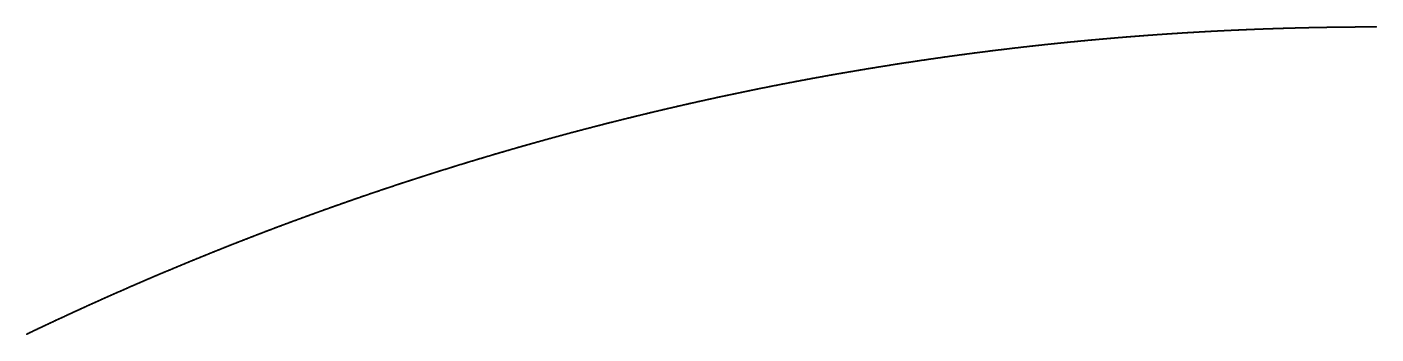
# Model space of a CAD drawing. Header units: metres. Extents: x -84 to 84, y -84 to 84.
# Drawn here: x -36.48 to -0.08, y 75.78 to 84.08 of the extents above; entities that cross this region are included whole.
import ezdxf

# ---------------------------------------------------------------- set-up
doc = ezdxf.new("R2010")
doc.units = ezdxf.units.M

msp = doc.modelspace()

# ---------------------------------------------------------------- linework, layer by layer
for p in [(-0.801, 84.075), (-0.786, 84.075), (-0.772, 84.075), (-0.757, 84.076), (-0.742, 84.076), (-0.728, 84.076), (-0.713, 84.076), (-0.698, 84.076), (-0.684, 84.076), (-0.669, 84.076), (-0.654, 84.076), (-0.64, 84.077), (-0.625, 84.077), (-0.61, 84.077), (-0.596, 84.077), (-0.581, 84.077), (-0.566, 84.077), (-0.552, 84.077), (-0.537, 84.077), (-0.522, 84.077), (-0.508, 84.077), (-0.493, 84.077), (-0.478, 84.077), (-0.464, 84.078), (-0.449, 84.078), (-0.434, 84.078), (-0.419, 84.078), (-0.405, 84.078), (-0.39, 84.078), (-0.375, 84.078), (-0.361, 84.078), (-0.346, 84.078), (-0.331, 84.078), (-0.317, 84.078), (-0.302, 84.078), (-0.287, 84.078), (-0.273, 84.078), (-0.258, 84.078), (-0.243, 84.078), (-0.229, 84.078), (-0.214, 84.078), (-0.199, 84.078), (-0.185, 84.078), (-0.17, 84.078), (-0.155, 84.078), (-0.141, 84.079), (-0.126, 84.079), (-0.111, 84.079), (-0.097, 84.079), (-0.082, 84.079), (-7.892, 83.712), (-7.877, 83.714), (-7.863, 83.715), (-7.848, 83.717), (-7.834, 83.718), (-7.819, 83.719), (-7.804, 83.721), (-7.79, 83.722), (-7.775, 83.723), (-7.76, 83.725), (-7.746, 83.726), (-7.731, 83.727), (-7.717, 83.729), (-7.702, 83.73), (-7.687, 83.731), (-7.673, 83.733), (-7.658, 83.734), (-7.644, 83.735), (-7.629, 83.737), (-7.614, 83.738), (-7.6, 83.739), (-7.585, 83.741), (-7.57, 83.742), (-7.556, 83.743), (-7.541, 83.745), (-7.527, 83.746), (-7.512, 83.747), (-7.497, 83.748), (-7.483, 83.75), (-7.468, 83.751), (-7.454, 83.752), (-7.439, 83.754), (-7.424, 83.755), (-7.41, 83.756), (-7.395, 83.757), (-7.38, 83.759), (-7.366, 83.76), (-7.351, 83.761), (-7.337, 83.763), (-7.322, 83.764), (-7.307, 83.765), (-7.293, 83.766), (-7.278, 83.768), (-7.264, 83.769), (-7.249, 83.77), (-7.234, 83.771), (-7.22, 83.773), (-7.205, 83.774), (-7.19, 83.775), (-7.176, 83.776), (-7.161, 83.778), (-7.147, 83.779), (-7.132, 83.78), (-7.117, 83.781), (-7.103, 83.783), (-7.088, 83.784), (-7.073, 83.785), (-7.059, 83.786), (-7.044, 83.787), (-7.03, 83.789), (-7.015, 83.79), (-7, 83.791), (-6.986, 83.792), (-6.971, 83.794), (-6.956, 83.795), (-6.942, 83.796), (-6.927, 83.797), (-6.913, 83.798), (-6.898, 83.8), (-6.883, 83.801), (-6.869, 83.802), (-6.854, 83.803), (-6.839, 83.804), (-6.825, 83.805), (-6.81, 83.807), (-6.796, 83.808), (-6.781, 83.809), (-6.766, 83.81), (-6.752, 83.811), (-6.737, 83.813), (-6.722, 83.814), (-6.708, 83.815), (-6.693, 83.816), (-6.679, 83.817), (-6.664, 83.818), (-6.649, 83.819), (-6.635, 83.821), (-6.62, 83.822), (-6.605, 83.823), (-6.591, 83.824), (-6.576, 83.825), (-6.561, 83.826), (-6.547, 83.827), (-6.532, 83.829), (-6.518, 83.83), (-6.503, 83.831), (-6.488, 83.832), (-6.474, 83.833), (-6.459, 83.834), (-6.444, 83.835), (-6.43, 83.836), (-6.415, 83.838), (-6.401, 83.839), (-6.386, 83.84), (-6.371, 83.841), (-6.357, 83.842), (-6.342, 83.843), (-6.327, 83.844), (-6.313, 83.845), (-6.298, 83.846), (-6.283, 83.847), (-6.269, 83.849), (-6.254, 83.85), (-6.24, 83.851), (-6.225, 83.852), (-6.21, 83.853), (-6.196, 83.854), (-6.181, 83.855), (-6.166, 83.856), (-6.152, 83.857), (-6.137, 83.858), (-6.122, 83.859), (-6.108, 83.86), (-6.093, 83.861), (-6.079, 83.862), (-6.064, 83.863), (-6.049, 83.865), (-6.035, 83.866), (-6.02, 83.867), (-6.005, 83.868), (-5.991, 83.869), (-5.976, 83.87), (-5.961, 83.871), (-5.947, 83.872), (-5.932, 83.873), (-5.918, 83.874), (-5.903, 83.875), (-5.888, 83.876), (-5.874, 83.877), (-5.859, 83.878), (-5.844, 83.879), (-5.83, 83.88), (-5.815, 83.881), (-5.8, 83.882), (-5.786, 83.883), (-5.771, 83.884), (-5.757, 83.885), (-5.742, 83.886), (-5.727, 83.887), (-5.713, 83.888), (-5.698, 83.889), (-5.683, 83.89), (-5.669, 83.891), (-5.654, 83.892), (-5.639, 83.893), (-5.625, 83.894), (-5.61, 83.895), (-5.595, 83.896), (-5.581, 83.897), (-5.566, 83.898), (-5.552, 83.899), (-5.537, 83.9), (-5.522, 83.901), (-5.508, 83.902), (-5.493, 83.902), (-5.478, 83.903), (-5.464, 83.904), (-5.449, 83.905), (-5.434, 83.906), (-5.42, 83.907), (-5.405, 83.908), (-5.39, 83.909), (-5.376, 83.91), (-5.361, 83.911), (-5.347, 83.912), (-5.332, 83.913), (-5.317, 83.914), (-5.303, 83.915), (-5.288, 83.915), (-5.273, 83.916), (-5.259, 83.917), (-5.244, 83.918), (-5.229, 83.919), (-5.215, 83.92), (-5.2, 83.921), (-5.185, 83.922), (-5.171, 83.923), (-5.156, 83.924), (-5.141, 83.925), (-5.127, 83.925), (-5.112, 83.926), (-5.098, 83.927), (-5.083, 83.928), (-5.068, 83.929), (-5.054, 83.93), (-5.039, 83.931), (-5.024, 83.932), (-5.01, 83.932), (-4.995, 83.933), (-4.98, 83.934), (-4.966, 83.935), (-4.951, 83.936), (-4.936, 83.937), (-4.922, 83.938), (-4.907, 83.938), (-4.892, 83.939), (-4.878, 83.94), (-4.863, 83.941), (-4.848, 83.942), (-4.834, 83.943), (-4.819, 83.943), (-4.805, 83.944), (-4.79, 83.945), (-4.775, 83.946), (-4.761, 83.947), (-4.746, 83.948), (-4.731, 83.948), (-4.717, 83.949), (-4.702, 83.95), (-4.687, 83.951), (-4.673, 83.952), (-4.658, 83.952), (-4.643, 83.953), (-4.629, 83.954), (-4.614, 83.955), (-4.599, 83.956), (-4.585, 83.956), (-4.57, 83.957), (-4.555, 83.958), (-4.541, 83.959), (-4.526, 83.96), (-4.511, 83.96), (-4.497, 83.961), (-4.482, 83.962), (-4.468, 83.963), (-4.453, 83.963), (-4.438, 83.964), (-4.424, 83.965), (-4.409, 83.966), (-4.394, 83.966), (-4.38, 83.967), (-4.365, 83.968), (-4.35, 83.969), (-4.336, 83.969), (-4.321, 83.97), (-4.306, 83.971), (-4.292, 83.972), (-4.277, 83.972), (-4.262, 83.973), (-4.248, 83.974), (-4.233, 83.975), (-4.218, 83.975), (-4.204, 83.976), (-4.189, 83.977), (-4.174, 83.978), (-4.16, 83.978), (-4.145, 83.979), (-4.13, 83.98), (-4.116, 83.98), (-4.101, 83.981), (-4.086, 83.982), (-4.072, 83.983), (-4.057, 83.983), (-4.042, 83.984), (-4.028, 83.985), (-4.013, 83.985), (-3.999, 83.986), (-3.984, 83.987), (-3.969, 83.987), (-3.955, 83.988), (-3.94, 83.989), (-3.925, 83.989), (-3.911, 83.99), (-3.896, 83.991), (-3.881, 83.991), (-3.867, 83.992), (-3.852, 83.993), (-3.837, 83.993), (-3.823, 83.994), (-3.808, 83.995), (-3.793, 83.995), (-3.779, 83.996), (-3.764, 83.997), (-3.749, 83.997), (-3.735, 83.998), (-3.72, 83.999), (-3.705, 83.999), (-3.691, 84), (-3.676, 84.001), (-3.661, 84.001), (-3.647, 84.002), (-3.632, 84.002), (-3.617, 84.003), (-3.603, 84.004), (-3.588, 84.004), (-3.573, 84.005), (-3.559, 84.005), (-3.544, 84.006), (-3.529, 84.007), (-3.515, 84.007), (-3.5, 84.008), (-3.485, 84.009), (-3.471, 84.009), (-3.456, 84.01), (-3.441, 84.01), (-3.427, 84.011), (-3.412, 84.011), (-3.397, 84.012), (-3.383, 84.013), (-3.368, 84.013), (-3.353, 84.014), (-3.339, 84.014), (-3.324, 84.015), (-3.309, 84.016), (-3.295, 84.016), (-3.28, 84.017), (-3.265, 84.017), (-3.251, 84.018), (-3.236, 84.018), (-3.221, 84.019), (-3.207, 84.019), (-3.192, 84.02), (-3.177, 84.021), (-3.163, 84.021), (-3.148, 84.022), (-3.134, 84.022), (-3.119, 84.023), (-3.104, 84.023), (-3.09, 84.024), (-3.075, 84.024), (-3.06, 84.025), (-3.046, 84.025), (-3.031, 84.026), (-3.016, 84.026), (-3.002, 84.027), (-2.987, 84.027), (-2.972, 84.028), (-2.958, 84.028), (-2.943, 84.029), (-2.928, 84.029), (-2.914, 84.03), (-2.899, 84.03), (-2.884, 84.031), (-2.87, 84.031), (-2.855, 84.032), (-2.84, 84.032), (-2.826, 84.033), (-2.811, 84.033), (-2.796, 84.034), (-2.782, 84.034), (-2.767, 84.035), (-2.752, 84.035), (-2.738, 84.036), (-2.723, 84.036), (-2.708, 84.037), (-2.694, 84.037), (-2.679, 84.038), (-2.664, 84.038), (-2.65, 84.038), (-2.635, 84.039), (-2.62, 84.039), (-2.606, 84.04), (-2.591, 84.04), (-2.576, 84.041), (-2.562, 84.041), (-2.547, 84.042), (-2.532, 84.042), (-2.518, 84.042), (-2.503, 84.043), (-2.488, 84.043), (-2.474, 84.044), (-2.459, 84.044), (-2.444, 84.045), (-2.43, 84.045), (-2.415, 84.045), (-2.4, 84.046), (-2.386, 84.046), (-2.371, 84.047), (-2.356, 84.047), (-2.342, 84.047), (-2.327, 84.048), (-2.312, 84.048), (-2.297, 84.049), (-2.283, 84.049), (-2.268, 84.049), (-2.253, 84.05), (-2.239, 84.05), (-2.224, 84.051), (-2.209, 84.051), (-2.195, 84.051), (-2.18, 84.052), (-2.165, 84.052), (-2.151, 84.052), (-2.136, 84.053), (-2.121, 84.053), (-2.107, 84.053), (-2.092, 84.054), (-2.077, 84.054), (-2.063, 84.055), (-2.048, 84.055), (-2.033, 84.055), (-2.019, 84.056), (-2.004, 84.056), (-1.989, 84.056), (-1.975, 84.057), (-1.96, 84.057), (-1.945, 84.057), (-1.931, 84.058), (-1.916, 84.058), (-1.901, 84.058), (-1.887, 84.059), (-1.872, 84.059), (-1.857, 84.059), (-1.843, 84.06), (-1.828, 84.06), (-1.813, 84.06), (-1.799, 84.06), (-1.784, 84.061), (-1.769, 84.061), (-1.755, 84.061), (-1.74, 84.062), (-1.725, 84.062), (-1.711, 84.062), (-1.696, 84.063), (-1.681, 84.063), (-1.667, 84.063), (-1.652, 84.063), (-1.637, 84.064), (-1.623, 84.064), (-1.608, 84.064), (-1.593, 84.064), (-1.579, 84.065), (-1.564, 84.065), (-1.549, 84.065), (-1.535, 84.066), (-1.52, 84.066), (-1.505, 84.066), (-1.491, 84.066), (-1.476, 84.067), (-1.461, 84.067), (-1.447, 84.067), (-1.432, 84.067), (-1.417, 84.067), (-1.403, 84.068), (-1.388, 84.068), (-1.373, 84.068), (-1.359, 84.068), (-1.344, 84.069), (-1.329, 84.069), (-1.315, 84.069), (-1.3, 84.069), (-1.285, 84.07), (-1.271, 84.07), (-1.256, 84.07), (-1.241, 84.07), (-1.227, 84.07), (-1.212, 84.071), (-1.197, 84.071), (-1.183, 84.071), (-1.168, 84.071), (-1.153, 84.071), (-1.138, 84.072), (-1.124, 84.072), (-1.109, 84.072), (-1.094, 84.072), (-1.08, 84.072), (-1.065, 84.072), (-1.05, 84.073), (-1.036, 84.073), (-1.021, 84.073), (-1.006, 84.073), (-0.992, 84.073), (-0.977, 84.073), (-0.962, 84.074), (-0.948, 84.074), (-0.933, 84.074), (-0.918, 84.074), (-0.904, 84.074), (-0.889, 84.074), (-0.874, 84.075), (-0.86, 84.075), (-0.845, 84.075), (-0.83, 84.075), (-0.816, 84.075), (-11.114, 83.348), (-11.1, 83.35), (-11.085, 83.352), (-11.071, 83.354), (-11.056, 83.356), (-11.042, 83.358), (-11.027, 83.359), (-11.013, 83.361), (-10.998, 83.363), (-10.983, 83.365), (-10.969, 83.367), (-10.954, 83.369), (-10.94, 83.371), (-10.925, 83.373), (-10.911, 83.375), (-10.896, 83.377), (-10.882, 83.378), (-10.867, 83.38), (-10.852, 83.382), (-10.838, 83.384), (-10.823, 83.386), (-10.809, 83.388), (-10.794, 83.39), (-10.78, 83.392), (-10.765, 83.394), (-10.751, 83.395), (-10.736, 83.397), (-10.721, 83.399), (-10.707, 83.401), (-10.692, 83.403), (-10.678, 83.405), (-10.663, 83.407), (-10.649, 83.408), (-10.634, 83.41), (-10.62, 83.412), (-10.605, 83.414), (-10.59, 83.416), (-10.576, 83.418), (-10.561, 83.419), (-10.547, 83.421), (-10.532, 83.423), (-10.518, 83.425), (-10.503, 83.427), (-10.489, 83.429), (-10.474, 83.43), (-10.459, 83.432), (-10.445, 83.434), (-10.43, 83.436), (-10.416, 83.438), (-10.401, 83.439), (-10.387, 83.441), (-10.372, 83.443), (-10.357, 83.445), (-10.343, 83.447), (-10.328, 83.448), (-10.314, 83.45), (-10.299, 83.452), (-10.285, 83.454), (-10.27, 83.456), (-10.256, 83.457), (-10.241, 83.459), (-10.226, 83.461), (-10.212, 83.463), (-10.197, 83.464), (-10.183, 83.466), (-10.168, 83.468), (-10.154, 83.47), (-10.139, 83.472), (-10.124, 83.473), (-10.11, 83.475), (-10.095, 83.477), (-10.081, 83.479), (-10.066, 83.48), (-10.052, 83.482), (-10.037, 83.484), (-10.022, 83.486), (-10.008, 83.487), (-9.993, 83.489), (-9.979, 83.491), (-9.964, 83.492), (-9.95, 83.494), (-9.935, 83.496), (-9.92, 83.498), (-9.906, 83.499), (-9.891, 83.501), (-9.877, 83.503), (-9.862, 83.505), (-9.848, 83.506), (-9.833, 83.508), (-9.818, 83.51), (-9.804, 83.511), (-9.789, 83.513), (-9.775, 83.515), (-9.76, 83.516), (-9.745, 83.518), (-9.731, 83.52), (-9.716, 83.522), (-9.702, 83.523), (-9.687, 83.525), (-9.673, 83.527), (-9.658, 83.528), (-9.643, 83.53), (-9.629, 83.532), (-9.614, 83.533), (-9.6, 83.535), (-9.585, 83.537), (-9.571, 83.538), (-9.556, 83.54), (-9.541, 83.542), (-9.527, 83.543), (-9.512, 83.545), (-9.498, 83.547), (-9.483, 83.548), (-9.468, 83.55), (-9.454, 83.551), (-9.439, 83.553), (-9.425, 83.555), (-9.41, 83.556), (-9.396, 83.558), (-9.381, 83.56), (-9.366, 83.561), (-9.352, 83.563), (-9.337, 83.565), (-9.323, 83.566), (-9.308, 83.568), (-9.293, 83.569), (-9.279, 83.571), (-9.264, 83.573), (-9.25, 83.574), (-9.235, 83.576), (-9.221, 83.577), (-9.206, 83.579), (-9.191, 83.581), (-9.177, 83.582), (-9.162, 83.584), (-9.148, 83.585), (-9.133, 83.587), (-9.118, 83.589), (-9.104, 83.59), (-9.089, 83.592), (-9.075, 83.593), (-9.06, 83.595), (-9.045, 83.596), (-9.031, 83.598), (-9.016, 83.6), (-9.002, 83.601), (-8.987, 83.603), (-8.973, 83.604), (-8.958, 83.606), (-8.943, 83.607), (-8.929, 83.609), (-8.914, 83.61), (-8.9, 83.612), (-8.885, 83.614), (-8.87, 83.615), (-8.856, 83.617), (-8.841, 83.618), (-8.827, 83.62), (-8.812, 83.621), (-8.797, 83.623), (-8.783, 83.624), (-8.768, 83.626), (-8.754, 83.627), (-8.739, 83.629), (-8.724, 83.63), (-8.71, 83.632), (-8.695, 83.633), (-8.681, 83.635), (-8.666, 83.636), (-8.651, 83.638), (-8.637, 83.639), (-8.622, 83.641), (-8.608, 83.642), (-8.593, 83.644), (-8.578, 83.645), (-8.564, 83.647), (-8.549, 83.648), (-8.535, 83.65), (-8.52, 83.651), (-8.505, 83.653), (-8.491, 83.654), (-8.476, 83.656), (-8.462, 83.657), (-8.447, 83.659), (-8.432, 83.66), (-8.418, 83.662), (-8.403, 83.663), (-8.389, 83.664), (-8.374, 83.666), (-8.359, 83.667), (-8.345, 83.669), (-8.33, 83.67), (-8.316, 83.672), (-8.301, 83.673), (-8.286, 83.675), (-8.272, 83.676), (-8.257, 83.677), (-8.243, 83.679), (-8.228, 83.68), (-8.213, 83.682), (-8.199, 83.683), (-8.184, 83.685), (-8.17, 83.686), (-8.155, 83.687), (-8.14, 83.689), (-8.126, 83.69), (-8.111, 83.692), (-8.097, 83.693), (-8.082, 83.694), (-8.067, 83.696), (-8.053, 83.697), (-8.038, 83.699), (-8.023, 83.7), (-8.009, 83.701), (-7.994, 83.703), (-7.98, 83.704), (-7.965, 83.706), (-7.95, 83.707), (-7.936, 83.708), (-7.921, 83.71), (-7.907, 83.711), (-13.568, 82.985), (-13.553, 82.988), (-13.539, 82.99), (-13.524, 82.993), (-13.51, 82.995), (-13.495, 82.997), (-13.481, 83), (-13.466, 83.002), (-13.452, 83.004), (-13.437, 83.007), (-13.423, 83.009), (-13.408, 83.011), (-13.394, 83.014), (-13.379, 83.016), (-13.365, 83.018), (-13.35, 83.021), (-13.336, 83.023), (-13.321, 83.025), (-13.307, 83.028), (-13.292, 83.03), (-13.278, 83.032), (-13.264, 83.034), (-13.249, 83.037), (-13.235, 83.039), (-13.22, 83.041), (-13.206, 83.044), (-13.191, 83.046), (-13.177, 83.048), (-13.162, 83.051), (-13.148, 83.053), (-13.133, 83.055), (-13.119, 83.057), (-13.104, 83.06), (-13.09, 83.062), (-13.075, 83.064), (-13.061, 83.066), (-13.046, 83.069), (-13.032, 83.071), (-13.017, 83.073), (-13.003, 83.076), (-12.988, 83.078), (-12.974, 83.08), (-12.959, 83.082), (-12.945, 83.085), (-12.93, 83.087), (-12.916, 83.089), (-12.901, 83.091), (-12.887, 83.094), (-12.872, 83.096), (-12.858, 83.098), (-12.843, 83.1), (-12.829, 83.102), (-12.814, 83.105), (-12.8, 83.107), (-12.785, 83.109), (-12.771, 83.111), (-12.756, 83.114), (-12.742, 83.116), (-12.727, 83.118), (-12.712, 83.12), (-12.698, 83.122), (-12.683, 83.125), (-12.669, 83.127), (-12.654, 83.129), (-12.64, 83.131), (-12.625, 83.133), (-12.611, 83.136), (-12.596, 83.138), (-12.582, 83.14), (-12.567, 83.142), (-12.553, 83.144), (-12.538, 83.147), (-12.524, 83.149), (-12.509, 83.151), (-12.495, 83.153), (-12.48, 83.155), (-12.466, 83.157), (-12.451, 83.16), (-12.437, 83.162), (-12.422, 83.164), (-12.408, 83.166), (-12.393, 83.168), (-12.379, 83.17), (-12.364, 83.173), (-12.35, 83.175), (-12.335, 83.177), (-12.321, 83.179), (-12.306, 83.181), (-12.292, 83.183), (-12.277, 83.185), (-12.263, 83.188), (-12.248, 83.19), (-12.234, 83.192), (-12.219, 83.194), (-12.204, 83.196), (-12.19, 83.198), (-12.175, 83.2), (-12.161, 83.202), (-12.146, 83.204), (-12.132, 83.207), (-12.117, 83.209), (-12.103, 83.211), (-12.088, 83.213), (-12.074, 83.215), (-12.059, 83.217), (-12.045, 83.219), (-12.03, 83.221), (-12.016, 83.223), (-12.001, 83.225), (-11.987, 83.228), (-11.972, 83.23), (-11.958, 83.232), (-11.943, 83.234), (-11.929, 83.236), (-11.914, 83.238), (-11.899, 83.24), (-11.885, 83.242), (-11.87, 83.244), (-11.856, 83.246), (-11.841, 83.248), (-11.827, 83.25), (-11.812, 83.252), (-11.798, 83.254), (-11.783, 83.256), (-11.769, 83.258), (-11.754, 83.261), (-11.74, 83.263), (-11.725, 83.265), (-11.711, 83.267), (-11.696, 83.269), (-11.681, 83.271), (-11.667, 83.273), (-11.652, 83.275), (-11.638, 83.277), (-11.623, 83.279), (-11.609, 83.281), (-11.594, 83.283), (-11.58, 83.285), (-11.565, 83.287), (-11.551, 83.289), (-11.536, 83.291), (-11.522, 83.293), (-11.507, 83.295), (-11.493, 83.297), (-11.478, 83.299), (-11.463, 83.301), (-11.449, 83.303), (-11.434, 83.305), (-11.42, 83.307), (-11.405, 83.309), (-11.391, 83.311), (-11.376, 83.313), (-11.362, 83.315), (-11.347, 83.317), (-11.333, 83.319), (-11.318, 83.321), (-11.303, 83.323), (-11.289, 83.325), (-11.274, 83.327), (-11.26, 83.328), (-11.245, 83.33), (-11.231, 83.332), (-11.216, 83.334), (-11.202, 83.336), (-11.187, 83.338), (-11.173, 83.34), (-11.158, 83.342), (-11.143, 83.344), (-11.129, 83.346), (-15.649, 82.62), (-15.635, 82.622), (-15.62, 82.625), (-15.606, 82.628), (-15.591, 82.631), (-15.577, 82.633), (-15.563, 82.636), (-15.548, 82.639), (-15.534, 82.641), (-15.519, 82.644), (-15.505, 82.647), (-15.49, 82.649), (-15.476, 82.652), (-15.462, 82.655), (-15.447, 82.658), (-15.433, 82.66), (-15.418, 82.663), (-15.404, 82.666), (-15.389, 82.668), (-15.375, 82.671), (-15.361, 82.674), (-15.346, 82.676), (-15.332, 82.679), (-15.317, 82.682), (-15.303, 82.684), (-15.288, 82.687), (-15.274, 82.69), (-15.26, 82.692), (-15.245, 82.695), (-15.231, 82.698), (-15.216, 82.7), (-15.202, 82.703), (-15.187, 82.705), (-15.173, 82.708), (-15.159, 82.711), (-15.144, 82.713), (-15.13, 82.716), (-15.115, 82.719), (-15.101, 82.721), (-15.086, 82.724), (-15.072, 82.727), (-15.057, 82.729), (-15.043, 82.732), (-15.029, 82.734), (-15.014, 82.737), (-15, 82.74), (-14.985, 82.742), (-14.971, 82.745), (-14.956, 82.747), (-14.942, 82.75), (-14.927, 82.753), (-14.913, 82.755), (-14.899, 82.758), (-14.884, 82.76), (-14.87, 82.763), (-14.855, 82.766), (-14.841, 82.768), (-14.826, 82.771), (-14.812, 82.773), (-14.797, 82.776), (-14.783, 82.778), (-14.769, 82.781), (-14.754, 82.784), (-14.74, 82.786), (-14.725, 82.789), (-14.711, 82.791), (-14.696, 82.794), (-14.682, 82.796), (-14.667, 82.799), (-14.653, 82.801), (-14.638, 82.804), (-14.624, 82.807), (-14.61, 82.809), (-14.595, 82.812), (-14.581, 82.814), (-14.566, 82.817), (-14.552, 82.819), (-14.537, 82.822), (-14.523, 82.824), (-14.508, 82.827), (-14.494, 82.829), (-14.479, 82.832), (-14.465, 82.834), (-14.451, 82.837), (-14.436, 82.839), (-14.422, 82.842), (-14.407, 82.844), (-14.393, 82.847), (-14.378, 82.849), (-14.364, 82.852), (-14.349, 82.854), (-14.335, 82.857), (-14.32, 82.859), (-14.306, 82.862), (-14.291, 82.864), (-14.277, 82.867), (-14.263, 82.869), (-14.248, 82.872), (-14.234, 82.874), (-14.219, 82.877), (-14.205, 82.879), (-14.19, 82.882), (-14.176, 82.884), (-14.161, 82.887), (-14.147, 82.889), (-14.132, 82.892), (-14.118, 82.894), (-14.103, 82.896), (-14.089, 82.899), (-14.074, 82.901), (-14.06, 82.904), (-14.046, 82.906), (-14.031, 82.909), (-14.017, 82.911), (-14.002, 82.914), (-13.988, 82.916), (-13.973, 82.918), (-13.959, 82.921), (-13.944, 82.923), (-13.93, 82.926), (-13.915, 82.928), (-13.901, 82.931), (-13.886, 82.933), (-13.872, 82.935), (-13.857, 82.938), (-13.843, 82.94), (-13.828, 82.943), (-13.814, 82.945), (-13.799, 82.947), (-13.785, 82.95), (-13.771, 82.952), (-13.756, 82.955), (-13.742, 82.957), (-13.727, 82.959), (-13.713, 82.962), (-13.698, 82.964), (-13.684, 82.967), (-13.669, 82.969), (-13.655, 82.971), (-13.64, 82.974), (-13.626, 82.976), (-13.611, 82.978), (-13.597, 82.981), (-13.582, 82.983), (-17.462, 82.257), (-17.448, 82.26), (-17.434, 82.263), (-17.419, 82.266), (-17.405, 82.269), (-17.39, 82.272), (-17.376, 82.275), (-17.362, 82.278), (-17.347, 82.281), (-17.333, 82.284), (-17.319, 82.287), (-17.304, 82.29), (-17.29, 82.293), (-17.276, 82.296), (-17.261, 82.299), (-17.247, 82.302), (-17.232, 82.305), (-17.218, 82.308), (-17.204, 82.311), (-17.189, 82.314), (-17.175, 82.317), (-17.161, 82.32), (-17.146, 82.323), (-17.132, 82.326), (-17.117, 82.329), (-17.103, 82.332), (-17.089, 82.335), (-17.074, 82.338), (-17.06, 82.341), (-17.046, 82.344), (-17.031, 82.347), (-17.017, 82.35), (-17.003, 82.353), (-16.988, 82.356), (-16.974, 82.359), (-16.959, 82.362), (-16.945, 82.365), (-16.931, 82.367), (-16.916, 82.37), (-16.902, 82.373), (-16.887, 82.376), (-16.873, 82.379), (-16.859, 82.382), (-16.844, 82.385), (-16.83, 82.388), (-16.816, 82.391), (-16.801, 82.394), (-16.787, 82.397), (-16.772, 82.4), (-16.758, 82.403), (-16.744, 82.406), (-16.729, 82.408), (-16.715, 82.411), (-16.701, 82.414), (-16.686, 82.417), (-16.672, 82.42), (-16.657, 82.423), (-16.643, 82.426), (-16.629, 82.429), (-16.614, 82.432), (-16.6, 82.435), (-16.585, 82.437), (-16.571, 82.44), (-16.557, 82.443), (-16.542, 82.446), (-16.528, 82.449), (-16.513, 82.452), (-16.499, 82.455), (-16.485, 82.458), (-16.47, 82.46), (-16.456, 82.463), (-16.442, 82.466), (-16.427, 82.469), (-16.413, 82.472), (-16.398, 82.475), (-16.384, 82.478), (-16.37, 82.48), (-16.355, 82.483), (-16.341, 82.486), (-16.326, 82.489), (-16.312, 82.492), (-16.298, 82.495), (-16.283, 82.497), (-16.269, 82.5), (-16.254, 82.503), (-16.24, 82.506), (-16.226, 82.509), (-16.211, 82.512), (-16.197, 82.514), (-16.182, 82.517), (-16.168, 82.52), (-16.154, 82.523), (-16.139, 82.526), (-16.125, 82.528), (-16.11, 82.531), (-16.096, 82.534), (-16.082, 82.537), (-16.067, 82.54), (-16.053, 82.542), (-16.038, 82.545), (-16.024, 82.548), (-16.009, 82.551), (-15.995, 82.554), (-15.981, 82.556), (-15.966, 82.559), (-15.952, 82.562), (-15.937, 82.565), (-15.923, 82.567), (-15.909, 82.57), (-15.894, 82.573), (-15.88, 82.576), (-15.865, 82.579), (-15.851, 82.581), (-15.837, 82.584), (-15.822, 82.587), (-15.808, 82.59), (-15.793, 82.592), (-15.779, 82.595), (-15.764, 82.598), (-15.75, 82.601), (-15.736, 82.603), (-15.721, 82.606), (-15.707, 82.609), (-15.692, 82.611), (-15.678, 82.614), (-15.664, 82.617), (-19.095, 81.894), (-19.081, 81.897), (-19.067, 81.901), (-19.053, 81.904), (-19.038, 81.907), (-19.024, 81.911), (-19.01, 81.914), (-18.995, 81.917), (-18.981, 81.921), (-18.967, 81.924), (-18.952, 81.927), (-18.938, 81.931), (-18.924, 81.934), (-18.91, 81.937), (-18.895, 81.94), (-18.881, 81.944), (-18.867, 81.947), (-18.852, 81.95), (-18.838, 81.954), (-18.824, 81.957), (-18.809, 81.96), (-18.795, 81.963), (-18.781, 81.967), (-18.767, 81.97), (-18.752, 81.973), (-18.738, 81.976), (-18.724, 81.98), (-18.709, 81.983), (-18.695, 81.986), (-18.681, 81.989), (-18.666, 81.993), (-18.652, 81.996), (-18.638, 81.999), (-18.623, 82.002), (-18.609, 82.006), (-18.595, 82.009), (-18.58, 82.012), (-18.566, 82.015), (-18.552, 82.019), (-18.538, 82.022), (-18.523, 82.025), (-18.509, 82.028), (-18.495, 82.032), (-18.48, 82.035), (-18.466, 82.038), (-18.452, 82.041), (-18.437, 82.044), (-18.423, 82.048), (-18.409, 82.051), (-18.394, 82.054), (-18.38, 82.057), (-18.366, 82.06), (-18.351, 82.064), (-18.337, 82.067), (-18.323, 82.07), (-18.308, 82.073), (-18.294, 82.076), (-18.28, 82.08), (-18.265, 82.083), (-18.251, 82.086), (-18.237, 82.089), (-18.222, 82.092), (-18.208, 82.095), (-18.194, 82.099), (-18.179, 82.102), (-18.165, 82.105), (-18.151, 82.108), (-18.136, 82.111), (-18.122, 82.114), (-18.108, 82.117), (-18.093, 82.121), (-18.079, 82.124), (-18.065, 82.127), (-18.05, 82.13), (-18.036, 82.133), (-18.022, 82.136), (-18.007, 82.139), (-17.993, 82.143), (-17.979, 82.146), (-17.964, 82.149), (-17.95, 82.152), (-17.936, 82.155), (-17.921, 82.158), (-17.907, 82.161), (-17.893, 82.164), (-17.878, 82.168), (-17.864, 82.171), (-17.85, 82.174), (-17.835, 82.177), (-17.821, 82.18), (-17.807, 82.183), (-17.792, 82.186), (-17.778, 82.189), (-17.764, 82.192), (-17.749, 82.195), (-17.735, 82.199), (-17.721, 82.202), (-17.706, 82.205), (-17.692, 82.208), (-17.678, 82.211), (-17.663, 82.214), (-17.649, 82.217), (-17.634, 82.22), (-17.62, 82.223), (-17.606, 82.226), (-17.591, 82.229), (-17.577, 82.232), (-17.563, 82.235), (-17.548, 82.238), (-17.534, 82.242), (-17.52, 82.245), (-17.505, 82.248), (-17.491, 82.251), (-17.477, 82.254), (-20.607, 81.528), (-20.593, 81.531), (-20.579, 81.535), (-20.565, 81.539), (-20.55, 81.542), (-20.536, 81.546), (-20.522, 81.549), (-20.508, 81.553), (-20.494, 81.556), (-20.479, 81.56), (-20.465, 81.564), (-20.451, 81.567), (-20.437, 81.571), (-20.422, 81.574), (-20.408, 81.578), (-20.394, 81.581), (-20.38, 81.585), (-20.365, 81.588), (-20.351, 81.592), (-20.337, 81.596), (-20.323, 81.599), (-20.308, 81.603), (-20.294, 81.606), (-20.28, 81.61), (-20.266, 81.613), (-20.251, 81.617), (-20.237, 81.62), (-20.223, 81.624), (-20.209, 81.627), (-20.194, 81.631), (-20.18, 81.634), (-20.166, 81.638), (-20.152, 81.641), (-20.137, 81.645), (-20.123, 81.648), (-20.109, 81.652), (-20.095, 81.655), (-20.08, 81.659), (-20.066, 81.662), (-20.052, 81.666), (-20.038, 81.669), (-20.023, 81.673), (-20.009, 81.676), (-19.995, 81.68), (-19.981, 81.683), (-19.966, 81.687), (-19.952, 81.69), (-19.938, 81.694), (-19.924, 81.697), (-19.909, 81.701), (-19.895, 81.704), (-19.881, 81.708), (-19.867, 81.711), (-19.852, 81.714), (-19.838, 81.718), (-19.824, 81.721), (-19.809, 81.725), (-19.795, 81.728), (-19.781, 81.732), (-19.767, 81.735), (-19.752, 81.739), (-19.738, 81.742), (-19.724, 81.745), (-19.71, 81.749), (-19.695, 81.752), (-19.681, 81.756), (-19.667, 81.759), (-19.653, 81.763), (-19.638, 81.766), (-19.624, 81.769), (-19.61, 81.773), (-19.595, 81.776), (-19.581, 81.78), (-19.567, 81.783), (-19.553, 81.786), (-19.538, 81.79), (-19.524, 81.793), (-19.51, 81.797), (-19.495, 81.8), (-19.481, 81.803), (-19.467, 81.807), (-19.453, 81.81), (-19.438, 81.814), (-19.424, 81.817), (-19.41, 81.82), (-19.396, 81.824), (-19.381, 81.827), (-19.367, 81.831), (-19.353, 81.834), (-19.338, 81.837), (-19.324, 81.841), (-19.31, 81.844), (-19.296, 81.847), (-19.281, 81.851), (-19.267, 81.854), (-19.253, 81.857), (-19.238, 81.861), (-19.224, 81.864), (-19.21, 81.867), (-19.196, 81.871), (-19.181, 81.874), (-19.167, 81.877), (-19.153, 81.881), (-19.138, 81.884), (-19.124, 81.887), (-19.11, 81.891), (-21.999, 81.164), (-21.985, 81.168), (-21.971, 81.172), (-21.956, 81.176), (-21.942, 81.18), (-21.928, 81.183), (-21.914, 81.187), (-21.9, 81.191), (-21.886, 81.195), (-21.871, 81.199), (-21.857, 81.203), (-21.843, 81.206), (-21.829, 81.21), (-21.815, 81.214), (-21.801, 81.218), (-21.786, 81.222), (-21.772, 81.225), (-21.758, 81.229), (-21.744, 81.233), (-21.73, 81.237), (-21.715, 81.24), (-21.701, 81.244), (-21.687, 81.248), (-21.673, 81.252), (-21.659, 81.256), (-21.645, 81.259), (-21.63, 81.263), (-21.616, 81.267), (-21.602, 81.271), (-21.588, 81.274), (-21.574, 81.278), (-21.559, 81.282), (-21.545, 81.286), (-21.531, 81.289), (-21.517, 81.293), (-21.503, 81.297), (-21.488, 81.301), (-21.474, 81.304), (-21.46, 81.308), (-21.446, 81.312), (-21.432, 81.316), (-21.418, 81.319), (-21.403, 81.323), (-21.389, 81.327), (-21.375, 81.331), (-21.361, 81.334), (-21.347, 81.338), (-21.332, 81.342), (-21.318, 81.345), (-21.304, 81.349), (-21.29, 81.353), (-21.276, 81.356), (-21.261, 81.36), (-21.247, 81.364), (-21.233, 81.368), (-21.219, 81.371), (-21.205, 81.375), (-21.19, 81.379), (-21.176, 81.382), (-21.162, 81.386), (-21.148, 81.39), (-21.133, 81.393), (-21.119, 81.397), (-21.105, 81.401), (-21.091, 81.404), (-21.077, 81.408), (-21.062, 81.412), (-21.048, 81.415), (-21.034, 81.419), (-21.02, 81.423), (-21.006, 81.426), (-20.991, 81.43), (-20.977, 81.434), (-20.963, 81.437), (-20.949, 81.441), (-20.935, 81.445), (-20.92, 81.448), (-20.906, 81.452), (-20.892, 81.456), (-20.878, 81.459), (-20.863, 81.463), (-20.849, 81.466), (-20.835, 81.47), (-20.821, 81.474), (-20.807, 81.477), (-20.792, 81.481), (-20.778, 81.485), (-20.764, 81.488), (-20.75, 81.492), (-20.735, 81.495), (-20.721, 81.499), (-20.707, 81.503), (-20.693, 81.506), (-20.679, 81.51), (-20.664, 81.513), (-20.65, 81.517), (-20.636, 81.521), (-20.622, 81.524), (-23.299, 80.802), (-23.285, 80.806), (-23.271, 80.81), (-23.257, 80.814), (-23.243, 80.818), (-23.229, 80.822), (-23.215, 80.826), (-23.201, 80.83), (-23.187, 80.834), (-23.173, 80.838), (-23.158, 80.842), (-23.144, 80.846), (-23.13, 80.85), (-23.116, 80.854), (-23.102, 80.858), (-23.088, 80.862), (-23.074, 80.866), (-23.06, 80.87), (-23.046, 80.874), (-23.031, 80.878), (-23.017, 80.882), (-23.003, 80.886), (-22.989, 80.89), (-22.975, 80.894), (-22.961, 80.898), (-22.947, 80.902), (-22.933, 80.906), (-22.918, 80.91), (-22.904, 80.914), (-22.89, 80.918), (-22.876, 80.922), (-22.862, 80.926), (-22.848, 80.93), (-22.834, 80.934), (-22.82, 80.938), (-22.805, 80.942), (-22.791, 80.946), (-22.777, 80.95), (-22.763, 80.954), (-22.749, 80.958), (-22.735, 80.962), (-22.721, 80.966), (-22.706, 80.97), (-22.692, 80.974), (-22.678, 80.978), (-22.664, 80.982), (-22.65, 80.986), (-22.636, 80.99), (-22.622, 80.993), (-22.608, 80.997), (-22.593, 81.001), (-22.579, 81.005), (-22.565, 81.009), (-22.551, 81.013), (-22.537, 81.017), (-22.523, 81.021), (-22.509, 81.025), (-22.494, 81.029), (-22.48, 81.033), (-22.466, 81.037), (-22.452, 81.041), (-22.438, 81.044), (-22.424, 81.048), (-22.41, 81.052), (-22.395, 81.056), (-22.381, 81.06), (-22.367, 81.064), (-22.353, 81.068), (-22.339, 81.072), (-22.325, 81.076), (-22.31, 81.08), (-22.296, 81.083), (-22.282, 81.087), (-22.268, 81.091), (-22.254, 81.095), (-22.24, 81.099), (-22.226, 81.103), (-22.211, 81.107), (-22.197, 81.111), (-22.183, 81.114), (-22.169, 81.118), (-22.155, 81.122), (-22.141, 81.126), (-22.126, 81.13), (-22.112, 81.134), (-22.098, 81.137), (-22.084, 81.141), (-22.07, 81.145), (-22.056, 81.149), (-22.041, 81.153), (-22.027, 81.157), (-22.013, 81.161), (-24.524, 80.439), (-24.51, 80.444), (-24.496, 80.448), (-24.482, 80.452), (-24.468, 80.456), (-24.454, 80.461), (-24.44, 80.465), (-24.426, 80.469), (-24.412, 80.473), (-24.397, 80.478), (-24.383, 80.482), (-24.369, 80.486), (-24.355, 80.49), (-24.341, 80.495), (-24.327, 80.499), (-24.313, 80.503), (-24.299, 80.507), (-24.285, 80.511), (-24.271, 80.516), (-24.257, 80.52), (-24.243, 80.524), (-24.229, 80.528), (-24.215, 80.533), (-24.201, 80.537), (-24.187, 80.541), (-24.173, 80.545), (-24.159, 80.549), (-24.144, 80.554), (-24.13, 80.558), (-24.116, 80.562), (-24.102, 80.566), (-24.088, 80.57), (-24.074, 80.575), (-24.06, 80.579), (-24.046, 80.583), (-24.032, 80.587), (-24.018, 80.591), (-24.004, 80.596), (-23.99, 80.6), (-23.976, 80.604), (-23.962, 80.608), (-23.948, 80.612), (-23.933, 80.616), (-23.919, 80.621), (-23.905, 80.625), (-23.891, 80.629), (-23.877, 80.633), (-23.863, 80.637), (-23.849, 80.641), (-23.835, 80.646), (-23.821, 80.65), (-23.807, 80.654), (-23.793, 80.658), (-23.779, 80.662), (-23.765, 80.666), (-23.75, 80.67), (-23.736, 80.675), (-23.722, 80.679), (-23.708, 80.683), (-23.694, 80.687), (-23.68, 80.691), (-23.666, 80.695), (-23.652, 80.699), (-23.638, 80.703), (-23.624, 80.708), (-23.61, 80.712), (-23.596, 80.716), (-23.581, 80.72), (-23.567, 80.724), (-23.553, 80.728), (-23.539, 80.732), (-23.525, 80.736), (-23.511, 80.74), (-23.497, 80.744), (-23.483, 80.749), (-23.469, 80.753), (-23.455, 80.757), (-23.441, 80.761), (-23.426, 80.765), (-23.412, 80.769), (-23.398, 80.773), (-23.384, 80.777), (-23.37, 80.781), (-23.356, 80.785), (-23.342, 80.789), (-23.328, 80.793), (-23.314, 80.797), (-25.701, 80.072), (-25.687, 80.076), (-25.673, 80.081), (-25.659, 80.085), (-25.645, 80.09), (-25.631, 80.094), (-25.617, 80.099), (-25.603, 80.103), (-25.589, 80.108), (-25.575, 80.112), (-25.561, 80.116), (-25.547, 80.121), (-25.533, 80.125), (-25.519, 80.13), (-25.505, 80.134), (-25.491, 80.139), (-25.477, 80.143), (-25.463, 80.148), (-25.449, 80.152), (-25.435, 80.156), (-25.421, 80.161), (-25.407, 80.165), (-25.393, 80.17), (-25.379, 80.174), (-25.365, 80.179), (-25.351, 80.183), (-25.337, 80.187), (-25.323, 80.192), (-25.309, 80.196), (-25.295, 80.201), (-25.281, 80.205), (-25.267, 80.209), (-25.253, 80.214), (-25.239, 80.218), (-25.225, 80.223), (-25.211, 80.227), (-25.197, 80.231), (-25.183, 80.236), (-25.169, 80.24), (-25.155, 80.245), (-25.141, 80.249), (-25.127, 80.253), (-25.113, 80.258), (-25.099, 80.262), (-25.085, 80.266), (-25.071, 80.271), (-25.057, 80.275), (-25.043, 80.28), (-25.029, 80.284), (-25.015, 80.288), (-25.001, 80.293), (-24.987, 80.297), (-24.973, 80.301), (-24.959, 80.306), (-24.945, 80.31), (-24.931, 80.314), (-24.917, 80.319), (-24.903, 80.323), (-24.889, 80.327), (-24.875, 80.332), (-24.861, 80.336), (-24.847, 80.34), (-24.833, 80.345), (-24.819, 80.349), (-24.805, 80.353), (-24.791, 80.358), (-24.776, 80.362), (-24.762, 80.366), (-24.748, 80.371), (-24.734, 80.375), (-24.72, 80.379), (-24.706, 80.384), (-24.692, 80.388), (-24.678, 80.392), (-24.664, 80.396), (-24.65, 80.401), (-24.636, 80.405), (-24.622, 80.409), (-24.608, 80.414), (-24.594, 80.418), (-24.58, 80.422), (-24.566, 80.426), (-24.552, 80.431), (-24.538, 80.435), (-26.802, 79.711), (-26.789, 79.715), (-26.775, 79.72), (-26.761, 79.725), (-26.747, 79.729), (-26.733, 79.734), (-26.719, 79.739), (-26.705, 79.743), (-26.691, 79.748), (-26.677, 79.753), (-26.663, 79.757), (-26.649, 79.762), (-26.635, 79.766), (-26.621, 79.771), (-26.608, 79.776), (-26.594, 79.78), (-26.58, 79.785), (-26.566, 79.79), (-26.552, 79.794), (-26.538, 79.799), (-26.524, 79.803), (-26.51, 79.808), (-26.496, 79.813), (-26.482, 79.817), (-26.468, 79.822), (-26.454, 79.827), (-26.44, 79.831), (-26.426, 79.836), (-26.413, 79.84), (-26.399, 79.845), (-26.385, 79.85), (-26.371, 79.854), (-26.357, 79.859), (-26.343, 79.863), (-26.329, 79.868), (-26.315, 79.873), (-26.301, 79.877), (-26.287, 79.882), (-26.273, 79.886), (-26.259, 79.891), (-26.245, 79.895), (-26.231, 79.9), (-26.217, 79.905), (-26.203, 79.909), (-26.189, 79.914), (-26.175, 79.918), (-26.162, 79.923), (-26.148, 79.927), (-26.134, 79.932), (-26.12, 79.936), (-26.106, 79.941), (-26.092, 79.946), (-26.078, 79.95), (-26.064, 79.955), (-26.05, 79.959), (-26.036, 79.964), (-26.022, 79.968), (-26.008, 79.973), (-25.994, 79.977), (-25.98, 79.982), (-25.966, 79.986), (-25.952, 79.991), (-25.938, 79.995), (-25.924, 80), (-25.91, 80.004), (-25.896, 80.009), (-25.882, 80.013), (-25.868, 80.018), (-25.854, 80.022), (-25.84, 80.027), (-25.826, 80.031), (-25.812, 80.036), (-25.799, 80.04), (-25.785, 80.045), (-25.771, 80.049), (-25.757, 80.054), (-25.743, 80.058), (-25.729, 80.063), (-25.715, 80.067), (-27.871, 79.344), (-27.858, 79.349), (-27.844, 79.354), (-27.83, 79.358), (-27.816, 79.363), (-27.802, 79.368), (-27.788, 79.373), (-27.774, 79.378), (-27.761, 79.383), (-27.747, 79.388), (-27.733, 79.392), (-27.719, 79.397), (-27.705, 79.402), (-27.691, 79.407), (-27.677, 79.412), (-27.664, 79.416), (-27.65, 79.421), (-27.636, 79.426), (-27.622, 79.431), (-27.608, 79.436), (-27.594, 79.441), (-27.58, 79.445), (-27.566, 79.45), (-27.553, 79.455), (-27.539, 79.46), (-27.525, 79.465), (-27.511, 79.469), (-27.497, 79.474), (-27.483, 79.479), (-27.469, 79.484), (-27.456, 79.488), (-27.442, 79.493), (-27.428, 79.498), (-27.414, 79.503), (-27.4, 79.508), (-27.386, 79.512), (-27.372, 79.517), (-27.358, 79.522), (-27.344, 79.527), (-27.331, 79.531), (-27.317, 79.536), (-27.303, 79.541), (-27.289, 79.546), (-27.275, 79.55), (-27.261, 79.555), (-27.247, 79.56), (-27.233, 79.565), (-27.219, 79.569), (-27.206, 79.574), (-27.192, 79.579), (-27.178, 79.584), (-27.164, 79.588), (-27.15, 79.593), (-27.136, 79.598), (-27.122, 79.603), (-27.108, 79.607), (-27.094, 79.612), (-27.081, 79.617), (-27.067, 79.621), (-27.053, 79.626), (-27.039, 79.631), (-27.025, 79.636), (-27.011, 79.64), (-26.997, 79.645), (-26.983, 79.65), (-26.969, 79.654), (-26.955, 79.659), (-26.942, 79.664), (-26.928, 79.668), (-26.914, 79.673), (-26.9, 79.678), (-26.886, 79.683), (-26.872, 79.687), (-26.858, 79.692), (-26.844, 79.697), (-26.83, 79.701), (-26.816, 79.706), (-28.88, 78.983), (-28.866, 78.988), (-28.853, 78.993), (-28.839, 78.998), (-28.825, 79.003), (-28.811, 79.008), (-28.797, 79.013), (-28.784, 79.018), (-28.77, 79.023), (-28.756, 79.028), (-28.742, 79.033), (-28.729, 79.038), (-28.715, 79.043), (-28.701, 79.048), (-28.687, 79.053), (-28.673, 79.058), (-28.66, 79.063), (-28.646, 79.068), (-28.632, 79.073), (-28.618, 79.078), (-28.604, 79.083), (-28.59, 79.088), (-28.577, 79.093), (-28.563, 79.098), (-28.549, 79.103), (-28.535, 79.108), (-28.521, 79.113), (-28.508, 79.118), (-28.494, 79.123), (-28.48, 79.128), (-28.466, 79.133), (-28.452, 79.138), (-28.439, 79.143), (-28.425, 79.148), (-28.411, 79.153), (-28.397, 79.158), (-28.383, 79.163), (-28.369, 79.168), (-28.356, 79.173), (-28.342, 79.177), (-28.328, 79.182), (-28.314, 79.187), (-28.3, 79.192), (-28.287, 79.197), (-28.273, 79.202), (-28.259, 79.207), (-28.245, 79.212), (-28.231, 79.217), (-28.217, 79.222), (-28.204, 79.227), (-28.19, 79.232), (-28.176, 79.237), (-28.162, 79.241), (-28.148, 79.246), (-28.134, 79.251), (-28.121, 79.256), (-28.107, 79.261), (-28.093, 79.266), (-28.079, 79.271), (-28.065, 79.276), (-28.051, 79.281), (-28.038, 79.285), (-28.024, 79.29), (-28.01, 79.295), (-27.996, 79.3), (-27.982, 79.305), (-27.968, 79.31), (-27.954, 79.315), (-27.941, 79.32), (-27.927, 79.324), (-27.913, 79.329), (-27.899, 79.334), (-27.885, 79.339), (-29.857, 78.62), (-29.843, 78.625), (-29.829, 78.63), (-29.816, 78.635), (-29.802, 78.641), (-29.788, 78.646), (-29.775, 78.651), (-29.761, 78.656), (-29.747, 78.661), (-29.733, 78.666), (-29.72, 78.672), (-29.706, 78.677), (-29.692, 78.682), (-29.678, 78.687), (-29.665, 78.692), (-29.651, 78.698), (-29.637, 78.703), (-29.623, 78.708), (-29.61, 78.713), (-29.596, 78.718), (-29.582, 78.723), (-29.569, 78.728), (-29.555, 78.734), (-29.541, 78.739), (-29.527, 78.744), (-29.514, 78.749), (-29.5, 78.754), (-29.486, 78.759), (-29.472, 78.764), (-29.459, 78.77), (-29.445, 78.775), (-29.431, 78.78), (-29.417, 78.785), (-29.404, 78.79), (-29.39, 78.795), (-29.376, 78.8), (-29.362, 78.805), (-29.348, 78.811), (-29.335, 78.816), (-29.321, 78.821), (-29.307, 78.826), (-29.293, 78.831), (-29.28, 78.836), (-29.266, 78.841), (-29.252, 78.846), (-29.238, 78.851), (-29.225, 78.857), (-29.211, 78.862), (-29.197, 78.867), (-29.183, 78.872), (-29.17, 78.877), (-29.156, 78.882), (-29.142, 78.887), (-29.128, 78.892), (-29.114, 78.897), (-29.101, 78.902), (-29.087, 78.907), (-29.073, 78.912), (-29.059, 78.917), (-29.046, 78.923), (-29.032, 78.928), (-29.018, 78.933), (-29.004, 78.938), (-28.99, 78.943), (-28.977, 78.948), (-28.963, 78.953), (-28.949, 78.958), (-28.935, 78.963), (-28.922, 78.968), (-28.908, 78.973), (-28.894, 78.978), (-30.802, 78.255), (-30.788, 78.26), (-30.774, 78.266), (-30.761, 78.271), (-30.747, 78.277), (-30.733, 78.282), (-30.72, 78.287), (-30.706, 78.293), (-30.692, 78.298), (-30.679, 78.303), (-30.665, 78.309), (-30.651, 78.314), (-30.638, 78.319), (-30.624, 78.325), (-30.61, 78.33), (-30.597, 78.335), (-30.583, 78.341), (-30.569, 78.346), (-30.556, 78.351), (-30.542, 78.357), (-30.528, 78.362), (-30.515, 78.367), (-30.501, 78.373), (-30.487, 78.378), (-30.474, 78.383), (-30.46, 78.389), (-30.446, 78.394), (-30.433, 78.399), (-30.419, 78.404), (-30.405, 78.41), (-30.391, 78.415), (-30.378, 78.42), (-30.364, 78.426), (-30.35, 78.431), (-30.337, 78.436), (-30.323, 78.442), (-30.309, 78.447), (-30.296, 78.452), (-30.282, 78.457), (-30.268, 78.463), (-30.255, 78.468), (-30.241, 78.473), (-30.227, 78.478), (-30.213, 78.484), (-30.2, 78.489), (-30.186, 78.494), (-30.172, 78.499), (-30.159, 78.505), (-30.145, 78.51), (-30.131, 78.515), (-30.118, 78.52), (-30.104, 78.526), (-30.09, 78.531), (-30.076, 78.536), (-30.063, 78.541), (-30.049, 78.547), (-30.035, 78.552), (-30.022, 78.557), (-30.008, 78.562), (-29.994, 78.568), (-29.98, 78.573), (-29.967, 78.578), (-29.953, 78.583), (-29.939, 78.589), (-29.926, 78.594), (-29.912, 78.599), (-29.898, 78.604), (-29.884, 78.609), (-29.871, 78.615), (-31.715, 77.89), (-31.701, 77.896), (-31.688, 77.901), (-31.674, 77.907), (-31.66, 77.912), (-31.647, 77.918), (-31.633, 77.923), (-31.62, 77.929), (-31.606, 77.934), (-31.592, 77.94), (-31.579, 77.945), (-31.565, 77.951), (-31.552, 77.956), (-31.538, 77.962), (-31.524, 77.967), (-31.511, 77.973), (-31.497, 77.978), (-31.484, 77.984), (-31.47, 77.989), (-31.456, 77.995), (-31.443, 78), (-31.429, 78.006), (-31.416, 78.011), (-31.402, 78.017), (-31.388, 78.022), (-31.375, 78.028), (-31.361, 78.033), (-31.347, 78.039), (-31.334, 78.044), (-31.32, 78.049), (-31.307, 78.055), (-31.293, 78.06), (-31.279, 78.066), (-31.266, 78.071), (-31.252, 78.077), (-31.238, 78.082), (-31.225, 78.088), (-31.211, 78.093), (-31.197, 78.098), (-31.184, 78.104), (-31.17, 78.109), (-31.157, 78.115), (-31.143, 78.12), (-31.129, 78.126), (-31.116, 78.131), (-31.102, 78.136), (-31.088, 78.142), (-31.075, 78.147), (-31.061, 78.153), (-31.047, 78.158), (-31.034, 78.164), (-31.02, 78.169), (-31.007, 78.174), (-30.993, 78.18), (-30.979, 78.185), (-30.966, 78.191), (-30.952, 78.196), (-30.938, 78.201), (-30.925, 78.207), (-30.911, 78.212), (-30.897, 78.218), (-30.884, 78.223), (-30.87, 78.228), (-30.856, 78.234), (-30.843, 78.239), (-30.829, 78.244), (-30.815, 78.25), (-32.597, 77.526), (-32.583, 77.532), (-32.57, 77.537), (-32.556, 77.543), (-32.543, 77.549), (-32.529, 77.554), (-32.515, 77.56), (-32.502, 77.566), (-32.488, 77.571), (-32.475, 77.577), (-32.461, 77.583), (-32.448, 77.588), (-32.434, 77.594), (-32.421, 77.6), (-32.407, 77.605), (-32.394, 77.611), (-32.38, 77.617), (-32.366, 77.622), (-32.353, 77.628), (-32.339, 77.633), (-32.326, 77.639), (-32.312, 77.645), (-32.299, 77.65), (-32.285, 77.656), (-32.272, 77.662), (-32.258, 77.667), (-32.244, 77.673), (-32.231, 77.678), (-32.217, 77.684), (-32.204, 77.69), (-32.19, 77.695), (-32.177, 77.701), (-32.163, 77.707), (-32.15, 77.712), (-32.136, 77.718), (-32.122, 77.723), (-32.109, 77.729), (-32.095, 77.735), (-32.082, 77.74), (-32.068, 77.746), (-32.055, 77.751), (-32.041, 77.757), (-32.027, 77.762), (-32.014, 77.768), (-32, 77.774), (-31.987, 77.779), (-31.973, 77.785), (-31.959, 77.79), (-31.946, 77.796), (-31.932, 77.801), (-31.919, 77.807), (-31.905, 77.813), (-31.892, 77.818), (-31.878, 77.824), (-31.864, 77.829), (-31.851, 77.835), (-31.837, 77.84), (-31.824, 77.846), (-31.81, 77.851), (-31.796, 77.857), (-31.783, 77.863), (-31.769, 77.868), (-31.756, 77.874), (-31.742, 77.879), (-31.728, 77.885), (-33.447, 77.163), (-33.434, 77.169), (-33.42, 77.175), (-33.407, 77.181), (-33.393, 77.187), (-33.38, 77.193), (-33.366, 77.198), (-33.353, 77.204), (-33.34, 77.21), (-33.326, 77.216), (-33.313, 77.222), (-33.299, 77.227), (-33.286, 77.233), (-33.272, 77.239), (-33.259, 77.245), (-33.245, 77.251), (-33.232, 77.256), (-33.218, 77.262), (-33.205, 77.268), (-33.191, 77.274), (-33.178, 77.28), (-33.164, 77.285), (-33.151, 77.291), (-33.137, 77.297), (-33.124, 77.303), (-33.11, 77.308), (-33.097, 77.314), (-33.083, 77.32), (-33.07, 77.326), (-33.056, 77.331), (-33.043, 77.337), (-33.029, 77.343), (-33.016, 77.349), (-33.002, 77.355), (-32.989, 77.36), (-32.975, 77.366), (-32.962, 77.372), (-32.948, 77.378), (-32.935, 77.383), (-32.921, 77.389), (-32.908, 77.395), (-32.894, 77.4), (-32.881, 77.406), (-32.867, 77.412), (-32.854, 77.418), (-32.84, 77.423), (-32.827, 77.429), (-32.813, 77.435), (-32.8, 77.441), (-32.786, 77.446), (-32.773, 77.452), (-32.759, 77.458), (-32.745, 77.463), (-32.732, 77.469), (-32.718, 77.475), (-32.705, 77.48), (-32.691, 77.486), (-32.678, 77.492), (-32.664, 77.498), (-32.651, 77.503), (-32.637, 77.509), (-32.624, 77.515), (-32.61, 77.52), (-34.281, 76.798), (-34.267, 76.804), (-34.254, 76.81), (-34.24, 76.815), (-34.227, 76.821), (-34.213, 76.827), (-34.2, 76.833), (-34.187, 76.839), (-34.173, 76.845), (-34.16, 76.851), (-34.146, 76.857), (-34.133, 76.863), (-34.12, 76.869), (-34.106, 76.875), (-34.093, 76.881), (-34.079, 76.887), (-34.066, 76.893), (-34.052, 76.899), (-34.039, 76.905), (-34.026, 76.911), (-34.012, 76.917), (-33.999, 76.923), (-33.985, 76.928), (-33.972, 76.934), (-33.958, 76.94), (-33.945, 76.946), (-33.932, 76.952), (-33.918, 76.958), (-33.905, 76.964), (-33.891, 76.97), (-33.878, 76.976), (-33.864, 76.982), (-33.851, 76.988), (-33.838, 76.993), (-33.824, 76.999), (-33.811, 77.005), (-33.797, 77.011), (-33.784, 77.017), (-33.77, 77.023), (-33.757, 77.029), (-33.743, 77.035), (-33.73, 77.041), (-33.717, 77.046), (-33.703, 77.052), (-33.69, 77.058), (-33.676, 77.064), (-33.663, 77.07), (-33.649, 77.076), (-33.636, 77.082), (-33.622, 77.087), (-33.609, 77.093), (-33.595, 77.099), (-33.582, 77.105), (-33.569, 77.111), (-33.555, 77.117), (-33.542, 77.123), (-33.528, 77.128), (-33.515, 77.134), (-33.501, 77.14), (-33.488, 77.146), (-33.474, 77.152), (-33.461, 77.158), (-35.083, 76.435), (-35.07, 76.441), (-35.056, 76.447), (-35.043, 76.453), (-35.03, 76.459), (-35.016, 76.465), (-35.003, 76.472), (-34.99, 76.478), (-34.976, 76.484), (-34.963, 76.49), (-34.95, 76.496), (-34.936, 76.502), (-34.923, 76.508), (-34.91, 76.514), (-34.896, 76.52), (-34.883, 76.526), (-34.869, 76.532), (-34.856, 76.539), (-34.843, 76.545), (-34.829, 76.551), (-34.816, 76.557), (-34.803, 76.563), (-34.789, 76.569), (-34.776, 76.575), (-34.763, 76.581), (-34.749, 76.587), (-34.736, 76.593), (-34.722, 76.599), (-34.709, 76.605), (-34.696, 76.611), (-34.682, 76.617), (-34.669, 76.623), (-34.656, 76.629), (-34.642, 76.635), (-34.629, 76.641), (-34.615, 76.647), (-34.602, 76.654), (-34.589, 76.66), (-34.575, 76.666), (-34.562, 76.672), (-34.548, 76.678), (-34.535, 76.684), (-34.522, 76.69), (-34.508, 76.696), (-34.495, 76.702), (-34.482, 76.708), (-34.468, 76.714), (-34.455, 76.72), (-34.441, 76.726), (-34.428, 76.732), (-34.415, 76.738), (-34.401, 76.744), (-34.388, 76.75), (-34.374, 76.756), (-34.361, 76.762), (-34.348, 76.768), (-34.334, 76.774), (-34.321, 76.78), (-34.307, 76.786), (-34.294, 76.792), (-35.868, 76.07), (-35.855, 76.076), (-35.842, 76.083), (-35.829, 76.089), (-35.815, 76.095), (-35.802, 76.101), (-35.789, 76.108), (-35.775, 76.114), (-35.762, 76.12), (-35.749, 76.126), (-35.736, 76.133), (-35.722, 76.139), (-35.709, 76.145), (-35.696, 76.151), (-35.682, 76.157), (-35.669, 76.164), (-35.656, 76.17), (-35.643, 76.176), (-35.629, 76.182), (-35.616, 76.188), (-35.603, 76.195), (-35.589, 76.201), (-35.576, 76.207), (-35.563, 76.213), (-35.549, 76.219), (-35.536, 76.226), (-35.523, 76.232), (-35.51, 76.238), (-35.496, 76.244), (-35.483, 76.25), (-35.47, 76.257), (-35.456, 76.263), (-35.443, 76.269), (-35.43, 76.275), (-35.416, 76.281), (-35.403, 76.287), (-35.39, 76.294), (-35.376, 76.3), (-35.363, 76.306), (-35.35, 76.312), (-35.336, 76.318), (-35.323, 76.324), (-35.31, 76.331), (-35.296, 76.337), (-35.283, 76.343), (-35.27, 76.349), (-35.256, 76.355), (-35.243, 76.361), (-35.23, 76.368), (-35.216, 76.374), (-35.203, 76.38), (-35.19, 76.386), (-35.176, 76.392), (-35.163, 76.398), (-35.15, 76.404), (-35.136, 76.41), (-35.123, 76.417), (-35.11, 76.423), (-35.096, 76.429), (-36.478, 75.78), (-36.465, 75.786), (-36.452, 75.793), (-36.439, 75.799), (-36.425, 75.806), (-36.412, 75.812), (-36.399, 75.818), (-36.386, 75.825), (-36.372, 75.831), (-36.359, 75.837), (-36.346, 75.844), (-36.333, 75.85), (-36.319, 75.856), (-36.306, 75.863), (-36.293, 75.869), (-36.28, 75.875), (-36.266, 75.882), (-36.253, 75.888), (-36.24, 75.894), (-36.227, 75.9), (-36.213, 75.907), (-36.2, 75.913), (-36.187, 75.919), (-36.174, 75.926), (-36.16, 75.932), (-36.147, 75.938), (-36.134, 75.945), (-36.121, 75.951), (-36.107, 75.957), (-36.094, 75.964), (-36.081, 75.97), (-36.068, 75.976), (-36.054, 75.982), (-36.041, 75.989), (-36.028, 75.995), (-36.014, 76.001), (-36.001, 76.007), (-35.988, 76.014), (-35.975, 76.02), (-35.961, 76.026), (-35.948, 76.033), (-35.935, 76.039), (-35.922, 76.045), (-35.908, 76.051), (-35.895, 76.058), (-35.882, 76.064)]:
    msp.add_point(p)

doc.saveas('drawing.dxf')
